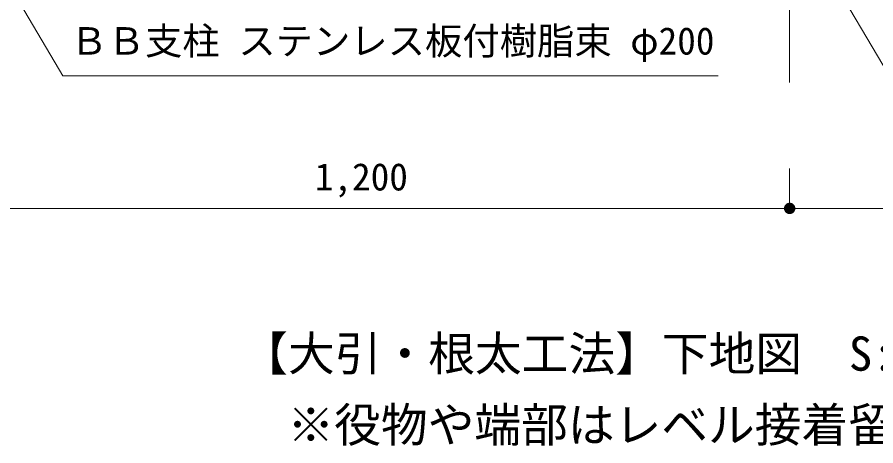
# Model space of a CAD drawing. Units: millimetres, scale not verified, with parts at other scales. Extents: x -4007 to 4007, y -2741 to 2832.
# Drawn here: x -3074 to -1869, y 270 to 871 of the extents above; entities that cross this region are included whole.
import ezdxf
from ezdxf.enums import TextEntityAlignment as Align

# ---------------------------------------------------------------- set-up
doc = ezdxf.new("R2010")
doc.units = ezdxf.units.MM
doc.header["$LTSCALE"] = 20
for name, color, linetype, lineweight in [('0-4_0-A11-寸法_詳細', 5, 'Continuous', 9), ('0-5_0', 7, 'Continuous', 9), ('0-8_A-B03-文字_書込_小', 7, 'Continuous', 9), ('1-3_A-D08-下地_大引 補助', 1, 'Continuous', 9)]:
    doc.layers.add(name, color=color, linetype=linetype, lineweight=lineweight)
doc.layers.add('0-6_A-B01-文字_タイトル室名', color=2, linetype='Continuous')
doc.styles.add('ＭＳ ゴシック', font='')
doc.styles.get('ＭＳ ゴシック').set_extended_font_data('MS Gothic')

# ---------------------------------------------------------------- blocks, each defined once
blk = doc.blocks.new('_Dot')
at = {"layer": '0-5_0'}
blk.add_line((-10, 0), (-20, 0), dxfattribs=at)
for points in [[(0, 0), (-10, 0), (-9.92, 1.25)], [(0, 0), (-9.92, -1.25), (-10, 0)], [(0, 0), (-9.92, 1.25), (-9.69, 2.49)], [(0, 0), (-9.69, -2.49), (-9.92, -1.25)], [(0, 0), (-9.69, 2.49), (-9.3, 3.68)], [(0, 0), (-9.3, -3.68), (-9.69, -2.49)], [(0, 0), (-9.3, 3.68), (-8.76, 4.82)], [(0, 0), (-8.76, -4.82), (-9.3, -3.68)], [(0, 0), (-8.76, 4.82), (-8.09, 5.88)], [(0, 0), (-8.09, -5.88), (-8.76, -4.82)], [(0, 0), (-8.09, 5.88), (-7.29, 6.85)], [(0, 0), (-7.29, -6.85), (-8.09, -5.88)], [(0, 0), (-7.29, 6.85), (-6.37, 7.71)], [(0, 0), (-6.37, -7.71), (-7.29, -6.85)], [(0, 0), (-6.37, 7.71), (-5.36, 8.44)], [(0, 0), (-5.36, -8.44), (-6.37, -7.71)], [(0, 0), (-5.36, 8.44), (-4.26, 9.05)], [(0, 0), (-4.26, -9.05), (-5.36, -8.44)], [(0, 0), (-4.26, 9.05), (-3.09, 9.51)], [(0, 0), (-3.09, -9.51), (-4.26, -9.05)], [(0, 0), (-3.09, 9.51), (-1.87, 9.82)], [(0, 0), (-1.87, -9.82), (-3.09, -9.51)], [(0, 0), (-1.87, 9.82), (-0.63, 9.98)], [(0, 0), (-0.63, -9.98), (-1.87, -9.82)], [(0, 0), (-0.63, 9.98), (0.63, 9.98)], [(0, 0), (0.63, -9.98), (-0.63, -9.98)], [(0, 0), (0.63, 9.98), (1.87, 9.82)], [(0, 0), (1.87, 9.82), (3.09, 9.51)], [(0, 0), (3.09, 9.51), (4.26, 9.05)], [(0, 0), (4.26, 9.05), (5.36, 8.44)], [(0, 0), (5.36, 8.44), (6.37, 7.71)], [(0, 0), (6.37, 7.71), (7.29, 6.85)], [(0, 0), (7.29, 6.85), (8.09, 5.88)], [(0, 0), (8.09, 5.88), (8.76, 4.82)], [(0, 0), (8.76, 4.82), (9.3, 3.68)], [(0, 0), (9.3, 3.68), (9.69, 2.49)], [(0, 0), (9.69, 2.49), (9.92, 1.25)], [(0, 0), (9.92, 1.25), (10, 0)], [(0, 0), (1.87, -9.82), (0.63, -9.98)], [(0, 0), (3.09, -9.51), (1.87, -9.82)], [(0, 0), (4.26, -9.05), (3.09, -9.51)], [(0, 0), (5.36, -8.44), (4.26, -9.05)], [(0, 0), (6.37, -7.71), (5.36, -8.44)], [(0, 0), (7.29, -6.85), (6.37, -7.71)], [(0, 0), (8.09, -5.88), (7.29, -6.85)], [(0, 0), (8.76, -4.82), (8.09, -5.88)], [(0, 0), (9.3, -3.68), (8.76, -4.82)], [(0, 0), (9.69, -2.49), (9.3, -3.68)], [(0, 0), (9.92, -1.25), (9.69, -2.49)], [(0, 0), (10, 0), (9.92, -1.25)]]:
    blk.add_solid(points, dxfattribs=at)

msp = doc.modelspace()

# ---------------------------------------------------------------- linework, layer by layer
at = {"layer": '0-4_0-A11-寸法_詳細'}
for p, q in [((-1989.57, 658.82), (-1989.57, 602.82)), ((-1989.57, 658.82), (-1989.57, 602.82)), ((-2005.57, 602.82), (-3173.57, 602.82)), ((-805.57, 602.82), (-1973.57, 602.82))]:
    msp.add_line(p, q, dxfattribs=at)
at = {"layer": '0-8_A-B03-文字_書込_小'}
for points in [[(-2090.06, 788.89), (-3009.63, 788.89), (-3141.16, 1010.8)], [(-1267.78, 764.24), (-1835.03, 764.24), (-1912.69, 895.26)]]:
    msp.add_lwpolyline(points, dxfattribs=at)
at = {"layer": '1-3_A-D08-下地_大引 補助'}
msp.add_line((-1989.57, 779.56), (-1989.57, 2431.56), dxfattribs=at)

# ---------------------------------------------------------------- block references
at = {"layer": '0-4_0-A11-寸法_詳細', "xscale": 0.8, "yscale": 0.8}
msp.add_blockref('_Dot', (-1989.57, 602.82), dxfattribs=at)
at = {"layer": '0-4_0-A11-寸法_詳細', "xscale": 0.8, "yscale": 0.8, "rotation": 180}
msp.add_blockref('_Dot', (-1989.57, 602.82), dxfattribs=at)

# ---------------------------------------------------------------- texts
at = {"layer": '0-4_0-A11-寸法_詳細', "style": 'ＭＳ ゴシック'}
msp.add_text('1,200', height=38.42, dxfattribs=at).set_placement((-2656.11, 616.49), align=Align.BOTTOM_LEFT)
at = {"layer": '0-6_A-B01-文字_タイトル室名', "style": 'ＭＳ ゴシック'}
for s, p in [('【大引・根太工法】下地図\u3000S:1/10', (-2759.24, 360.66)), ('※役物や端部はレベル接着留メ', (-2694.49, 260.66))]:
    msp.add_text(s, height=48.09, dxfattribs=at).set_placement(p, align=Align.BOTTOM_LEFT)
at = {"layer": '0-8_A-B03-文字_書込_小', "style": 'ＭＳ ゴシック'}
msp.add_text('ＢＢ支柱 ステンレス板付樹脂束 φ200', height=38.42, dxfattribs=at).set_placement((-2999.19, 807.12), align=Align.BOTTOM_LEFT)

doc.saveas('drawing.dxf')
